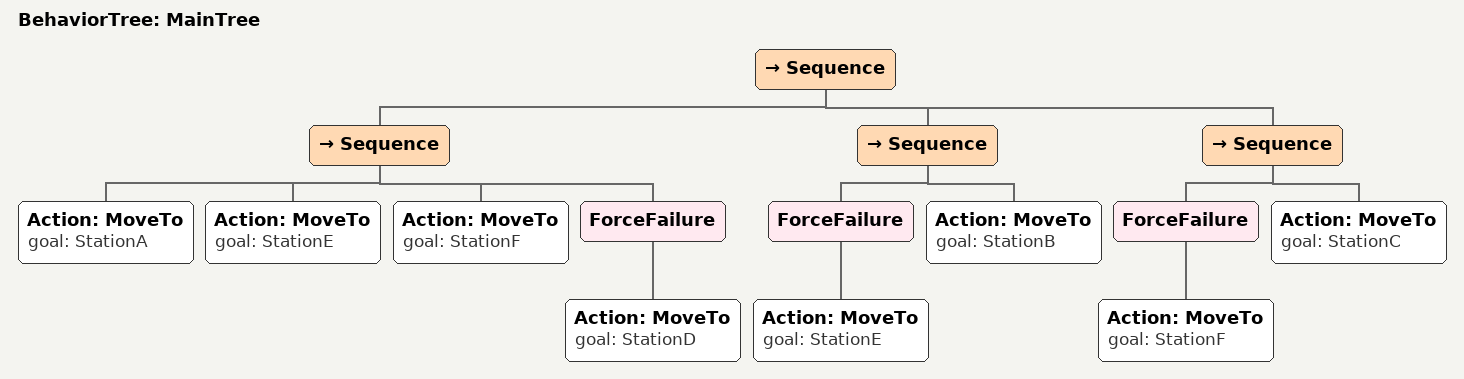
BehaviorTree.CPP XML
<root main_tree_to_execute="MainTree">
    <BehaviorTree ID="MainTree">
        <Sequence>
           ; Visit StationA, StationE, StationF, StationD in order
            <Sequence>
                <Action ID="MoveTo" goal="StationA" />
                <Action ID="MoveTo" goal="StationE" />
                <Action ID="MoveTo" goal="StationF" />
                <ForceFailure>
                    <Action ID="MoveTo" goal="StationD" />
                </ForceFailure>
            </Sequence>
            <Sequence>
                <ForceFailure>
                    <Action ID="MoveTo" goal="StationE" />
                </ForceFailure>
                <Action ID="MoveTo" goal="StationB" />
            </Sequence>
            <Sequence>
                <ForceFailure>
                    <Action ID="MoveTo" goal="StationF" />
                </ForceFailure>
                <Action ID="MoveTo" goal="StationC" />
            </Sequence>
        </Sequence>
    </BehaviorTree>
</root>
